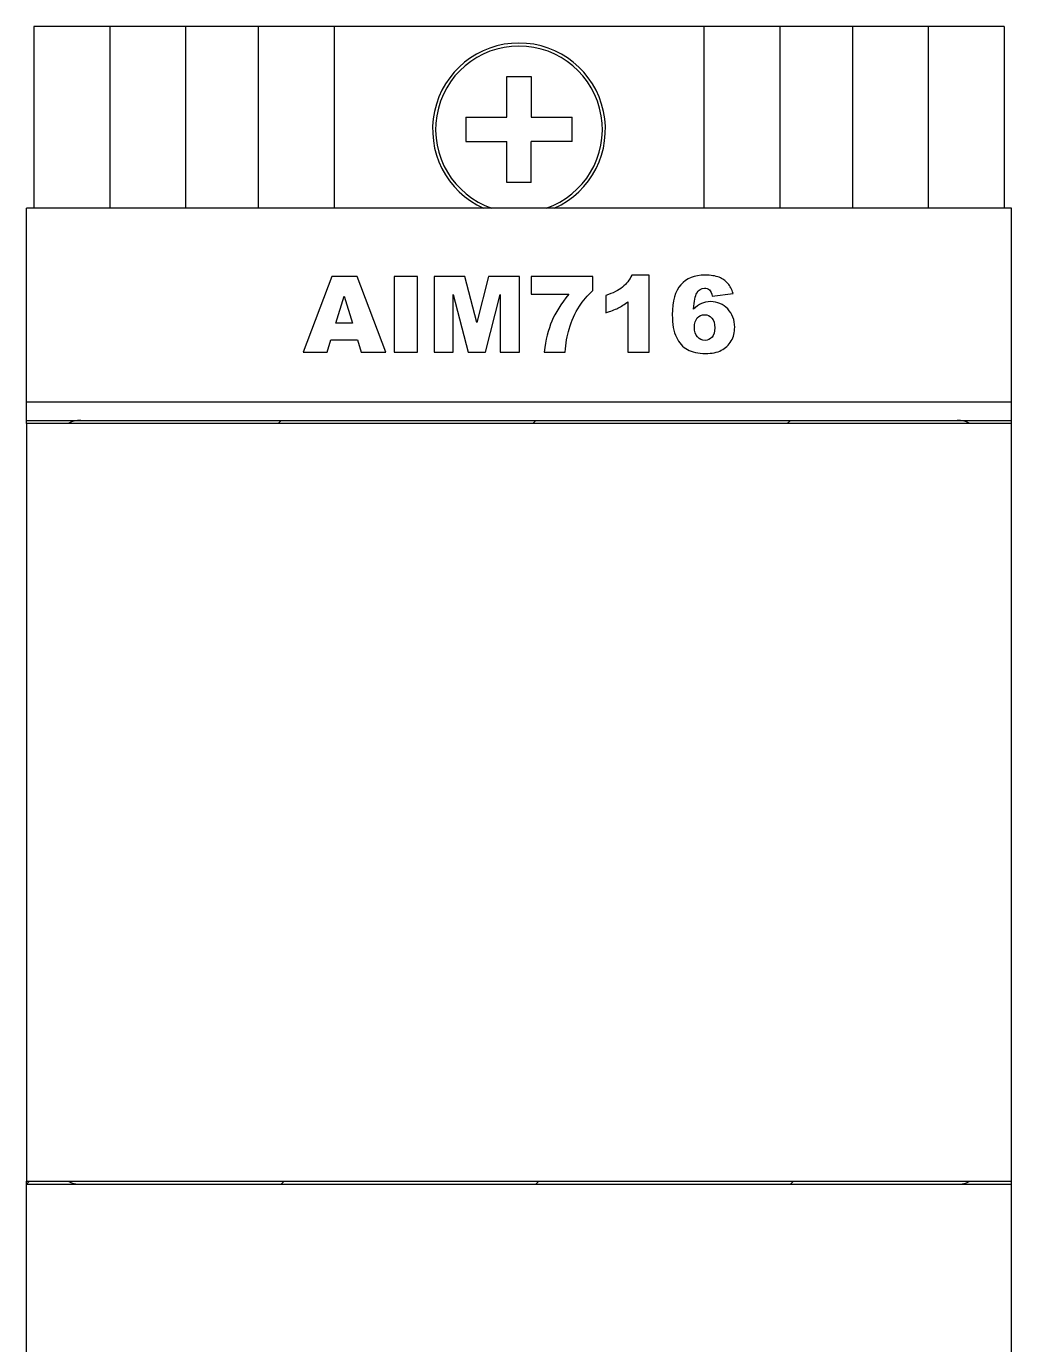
# Model space of a CAD drawing. Header units: millimetres. Extents: x 97 to 129, y 34 to 164.
# Drawn here: x 96.55 to 129.05, y 120.08 to 163.57 of the extents above; entities that cross this region are included whole.
import ezdxf

# ---------------------------------------------------------------- set-up
doc = ezdxf.new("R2010")
doc.units = ezdxf.units.MM
doc.header["$LTSCALE"] = 16.335
doc.layers.get('0').update_dxf_attribs({"linetype": 'CONTINUOUS'})

msp = doc.modelspace()

# ---------------------------------------------------------------- linework, layer by layer
at = {"linetype": 'Continuous'}
for p, q in [((96.801, 163.575), (96.801, 157.575)), ((128.801, 163.575), (96.801, 163.575)), ((99.301, 163.575), (99.301, 157.575)), ((101.801, 163.575), (101.801, 157.575)), ((104.201, 163.575), (104.201, 157.575)), ((106.701, 163.575), (106.701, 157.575)), ((118.901, 163.575), (118.901, 157.575)), ((121.401, 163.575), (121.401, 157.575)), ((123.801, 163.575), (123.801, 157.575)), ((126.301, 163.575), (126.301, 157.575)), ((128.801, 163.575), (128.801, 157.575)), ((112.401, 160.575), (112.401, 161.925)), ((112.401, 161.925), (113.201, 161.925)), ((113.201, 161.925), (113.201, 160.575)), ((111.051, 160.575), (111.051, 159.775)), ((111.051, 160.575), (112.401, 160.575)), ((113.201, 160.575), (114.551, 160.575)), ((114.551, 159.775), (114.551, 160.575)), ((111.051, 159.775), (112.401, 159.775)), ((112.401, 158.425), (112.401, 159.775)), ((113.201, 158.425), (113.201, 159.775)), ((114.551, 159.775), (113.201, 159.775)), ((113.201, 158.425), (112.401, 158.425)), ((96.551, 150.475), (96.551, 157.575)), ((129.051, 157.575), (96.551, 157.575)), ((129.051, 150.475), (129.051, 157.575)), ((106.625, 155.325), (105.685, 152.825)), ((107.467, 155.325), (106.625, 155.325)), ((108.407, 152.825), (107.467, 155.325)), ((108.683, 155.325), (108.683, 152.825)), ((109.457, 155.325), (108.683, 155.325)), ((109.457, 152.825), (109.457, 155.325)), ((110.003, 155.325), (110.003, 152.825)), ((111.017, 155.325), (110.003, 155.325)), ((111.41, 153.803), (111.017, 155.325)), ((111.798, 155.325), (111.41, 153.803)), ((112.815, 155.325), (111.798, 155.325)), ((112.815, 152.825), (112.815, 155.325)), ((113.207, 155.325), (113.207, 154.738)), ((115.235, 155.325), (113.207, 155.325)), ((115.235, 154.856), (115.235, 155.325)), ((117.099, 155.367), (116.524, 155.367)), ((117.099, 152.825), (117.099, 155.367)), ((106.763, 153.778), (107.035, 154.676)), ((107.035, 154.676), (107.312, 153.778)), ((110.635, 152.825), (110.635, 154.731)), ((110.635, 154.731), (111.121, 152.825)), ((111.694, 152.825), (112.182, 154.731)), ((112.182, 154.731), (112.182, 152.825)), ((113.207, 154.738), (114.442, 154.738)), ((115.666, 154.697), (115.666, 154.127)), ((116.396, 154.491), (116.396, 152.825)), ((119.174, 154.676), (119.865, 154.762)), ((107.312, 153.778), (106.763, 153.778)), ((106.473, 152.825), (106.594, 153.237)), ((106.594, 153.237), (107.472, 153.237)), ((107.472, 153.237), (107.597, 152.825)), ((105.685, 152.825), (106.473, 152.825)), ((107.597, 152.825), (108.407, 152.825)), ((108.683, 152.825), (109.457, 152.825)), ((110.003, 152.825), (110.635, 152.825)), ((111.121, 152.825), (111.694, 152.825)), ((112.182, 152.825), (112.815, 152.825)), ((113.628, 152.825), (114.321, 152.825)), ((116.396, 152.825), (117.099, 152.825)), ((129.051, 151.175), (96.551, 151.175)), ((96.551, 150.575), (129.051, 150.575)), ((104.852, 150.475), (104.952, 150.575)), ((113.252, 150.475), (113.352, 150.575)), ((121.652, 150.475), (121.752, 150.575)), ((96.551, 150.475), (96.551, 125.475)), ((129.051, 150.475), (96.551, 150.475)), ((129.051, 125.475), (129.051, 150.475)), ((96.551, 39.575), (96.551, 125.475)), ((96.551, 125.475), (129.051, 125.475)), ((96.551, 125.375), (129.051, 125.375)), ((96.552, 125.375), (96.652, 125.475)), ((104.953, 125.375), (105.053, 125.475)), ((113.353, 125.375), (113.453, 125.475)), ((121.754, 125.375), (121.854, 125.475)), ((129.051, 39.575), (129.051, 125.475))]:
    msp.add_line(p, q, dxfattribs=at)
for centre, radius, start, end in [((112.801, 160.175), 2.85, 294.1365, 245.8635), ((112.801, 160.175), 2.75, 288.9617, 251.0383), ((98.351, 149.575), 1, 90, 115.6867), ((127.251, 149.575), 1, 64.3133, 90), ((98.351, 126.375), 1, 244.3133, 270), ((127.251, 126.375), 1, 270, 295.6867)]:
    msp.add_arc(centre, radius, start, end, dxfattribs=at)
for points in [[(116.524, 155.367), (116.449, 155.21), (116.347, 155.077), (116.217, 154.971)], [(118.932, 155.367), (118.594, 155.367), (118.332, 155.261), (118.142, 155.052)], [(119.402, 155.297), (119.287, 155.343), (119.13, 155.367), (118.932, 155.367)], [(119.69, 155.096), (119.614, 155.185), (119.518, 155.251), (119.402, 155.297)], [(114.793, 154.339), (114.911, 154.523), (115.057, 154.695), (115.235, 154.856)], [(116.217, 154.971), (116.086, 154.864), (115.901, 154.772), (115.666, 154.697)], [(118.142, 155.052), (117.951, 154.842), (117.857, 154.511), (117.857, 154.061)], [(118.662, 154.771), (118.724, 154.883), (118.812, 154.941), (118.925, 154.941)], [(118.925, 154.941), (118.986, 154.941), (119.039, 154.92), (119.081, 154.881)], [(119.081, 154.881), (119.125, 154.84), (119.155, 154.772), (119.174, 154.676)], [(119.865, 154.762), (119.824, 154.895), (119.766, 155.007), (119.69, 155.096)], [(114.442, 154.738), (114.188, 154.422), (114.002, 154.127), (113.885, 153.851)], [(116.066, 154.28), (116.171, 154.334), (116.282, 154.404), (116.396, 154.491)], [(118.562, 154.245), (118.582, 154.513), (118.616, 154.688), (118.662, 154.771)], [(118.817, 154.431), (118.729, 154.39), (118.644, 154.329), (118.562, 154.245)], [(119.121, 154.492), (119.005, 154.492), (118.905, 154.472), (118.817, 154.431)], [(119.685, 154.253), (119.532, 154.412), (119.343, 154.492), (119.121, 154.492)], [(114.452, 153.587), (114.535, 153.863), (114.65, 154.114), (114.793, 154.339)], [(115.666, 154.127), (115.826, 154.175), (115.959, 154.226), (116.066, 154.28)], [(117.857, 154.061), (117.857, 153.752), (117.902, 153.505), (117.992, 153.317)], [(118.683, 153.955), (118.748, 154.027), (118.829, 154.063), (118.927, 154.063)], [(118.927, 154.063), (119.02, 154.063), (119.099, 154.025), (119.163, 153.951)], [(119.917, 153.648), (119.917, 153.892), (119.839, 154.093), (119.685, 154.253)], [(113.885, 153.851), (113.768, 153.575), (113.683, 153.232), (113.628, 152.825)], [(114.321, 152.825), (114.343, 153.118), (114.387, 153.372), (114.452, 153.587)], [(118.586, 153.648), (118.586, 153.781), (118.618, 153.884), (118.683, 153.955)], [(118.688, 153.329), (118.62, 153.406), (118.586, 153.512), (118.586, 153.648)], [(119.163, 153.951), (119.227, 153.877), (119.259, 153.769), (119.259, 153.629)], [(119.259, 153.629), (119.259, 153.491), (119.229, 153.387), (119.168, 153.319)], [(119.8, 153.196), (119.878, 153.333), (119.917, 153.483), (119.917, 153.648)], [(117.992, 153.317), (118.083, 153.13), (118.204, 152.995), (118.355, 152.909)], [(118.939, 153.215), (118.84, 153.215), (118.756, 153.253), (118.688, 153.329)], [(119.168, 153.319), (119.106, 153.249), (119.029, 153.215), (118.939, 153.215)], [(119.475, 152.887), (119.614, 152.956), (119.721, 153.06), (119.8, 153.196)], [(118.355, 152.909), (118.505, 152.825), (118.707, 152.782), (118.957, 152.782)], [(118.957, 152.782), (119.165, 152.782), (119.338, 152.818), (119.475, 152.887)]]:
    msp.add_open_spline(points, degree=3, dxfattribs=at)

doc.saveas('drawing.dxf')
